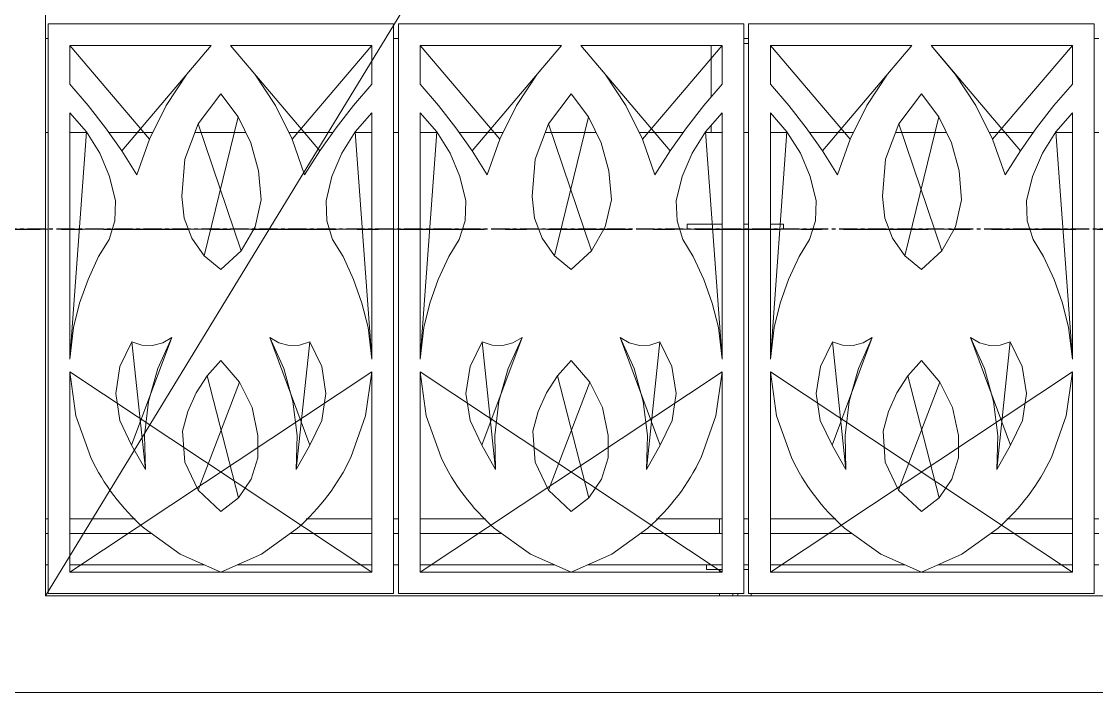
# Model space of a CAD drawing. Header units: millimetres. Extents: x -153298 to 620751, y -313239 to 250031.
# Drawn here: x 46608 to 48833, y 25366 to 26756 of the extents above; entities that cross this region are included whole.
import ezdxf

# ---------------------------------------------------------------- set-up
doc = ezdxf.new("R2010")
doc.units = ezdxf.units.MM
for name, pattern in [('CENTER', [2, 1.25, -0.25, 0.25, -0.25]), ('TA_GL_000.70000', [1.925, 0.7, -0.175, 0.175, -0.175, 0.7]), ('XKITLINE00', [0])]:
    doc.linetypes.add(name, pattern=pattern)
for name, color, linetype in [('000 - 0_SYM_DWG_GRIDLINE_MAIN_COLOR_251', 251, 'Continuous'), ('000 - EXISTING_BUILDING_MAIN_COLOR_251', 251, 'Continuous'), ('000 - EXISTING_BUILDING_MAIN_COLOR_3', 3, 'Continuous'), ('000 - GRID', 251, 'CENTER')]:
    doc.layers.add(name, color=color, linetype=linetype)
doc.layers.add('Part', color=2, linetype='Continuous', lineweight=0)
doc.styles.add('TA', font='', dxfattribs={"height": 4.5})
doc.styles.get('TA').set_extended_font_data('Cordia New')

# ---------------------------------------------------------------- blocks, each defined once
blk = doc.blocks.new('*A13041267')
at = {"layer": 'Part', "linetype": 'XKITLINE00', "lineweight": 0}
for p, q in [((424.457912, 10.42254), (424.497911, 10.42254)), ((424.857919, 10.42254), (425.139185, 10.42254)), ((425.504635, 10.42254), (426.23285, 10.42254)), ((426.929858, 10.42254), (427.771649, 10.42254)), ((428.482964, 10.42254), (429.211179, 10.42254)), ((429.576629, 10.42254), (429.857895, 10.42254)), ((430.217911, 10.42254), (430.297911, 10.42254)), ((430.657919, 10.42254), (430.939185, 10.42254)), ((431.304635, 10.42254), (432.03285, 10.42254)), ((432.729858, 10.42254), (433.571649, 10.42254)), ((434.282964, 10.42254), (435.011179, 10.42254)), ((435.376629, 10.42254), (435.657895, 10.42254)), ((436.017911, 10.42254), (436.097911, 10.42254)), ((436.457919, 10.42254), (436.739185, 10.42254)), ((437.104635, 10.42254), (437.83285, 10.42254)), ((438.529858, 10.42254), (439.371649, 10.42254)), ((440.082964, 10.42254), (440.811179, 10.42254)), ((441.176629, 10.42254), (441.457895, 10.42254)), ((441.817911, 10.42254), (441.897911, 10.42254)), ((424.457912, 8.82254), (424.497911, 8.82254)), ((424.857919, 8.82254), (425.561046, 8.82254)), ((426.821795, 8.82254), (427.90225, 8.82254)), ((429.154768, 8.82254), (429.857895, 8.82254)), ((430.217911, 8.82254), (430.297911, 8.82254)), ((430.657919, 8.82254), (431.361046, 8.82254)), ((432.621795, 8.82254), (433.70225, 8.82254)), ((434.954768, 8.82254), (435.657895, 8.82254)), ((436.017911, 8.82254), (436.097911, 8.82254)), ((436.457919, 8.82254), (437.161046, 8.82254)), ((438.421795, 8.82254), (439.50225, 8.82254)), ((440.754768, 8.82254), (441.457895, 8.82254)), ((441.817911, 8.82254), (441.897911, 8.82254))]:
    blk.add_line(p, q, dxfattribs=at)
blk = doc.blocks.new('*A13051268')
at = {"layer": 'Part', "linetype": 'XKITLINE00', "lineweight": 0}
for p, q in [((424.457912, 8.822545), (424.497911, 8.822545)), ((424.857919, 8.822545), (425.561047, 8.822545)), ((426.821793, 8.822545), (427.902253, 8.822545)), ((429.154767, 8.822545), (429.857895, 8.822545)), ((430.217911, 8.822545), (430.297911, 8.822545)), ((430.657919, 8.822545), (431.361047, 8.822545)), ((432.621793, 8.822545), (433.702253, 8.822545)), ((434.954767, 8.822545), (435.657895, 8.822545)), ((436.017911, 8.822545), (436.097911, 8.822545)), ((436.457919, 8.822545), (437.161047, 8.822545)), ((438.421793, 8.822545), (439.502253, 8.822545)), ((440.754767, 8.822545), (441.457895, 8.822545)), ((441.817911, 8.822545), (441.897911, 8.822545)), ((424.457912, 4.022545), (424.497911, 4.022545)), ((424.857919, 4.022545), (425.941614, 4.022545)), ((428.7742, 4.022545), (429.857895, 4.022545)), ((430.217911, 4.022545), (430.297911, 4.022545)), ((430.657919, 4.022545), (431.741614, 4.022545)), ((434.5742, 4.022545), (435.657895, 4.022545)), ((436.017911, 4.022545), (436.097911, 4.022545)), ((436.457919, 4.022545), (437.541614, 4.022545)), ((440.3742, 4.022545), (441.457895, 4.022545)), ((441.817911, 4.022545), (441.897911, 4.022545))]:
    blk.add_line(p, q, dxfattribs=at)
blk = doc.blocks.new('*A17691722')
at = {"layer": '000 - EXISTING_BUILDING_MAIN_COLOR_3', "linetype": 'XKITLINE00', "lineweight": 0}
for p, q in [((447.657912, 40.822545), (424.457912, 2.742546)), ((424.457912, 40.822545), (424.457912, 2.742546)), ((424.457912, 2.742546), (447.657912, 2.742546)), ((398.857909, 1.142546), (521.257903, 1.142546))]:
    blk.add_line(p, q, dxfattribs=at)
blk = doc.blocks.new('*A17701723')
at = {"layer": 'Part', "linetype": 'XKITLINE00', "lineweight": 0}
for p, q in [((424.457912, 11.978517), (424.497911, 11.978517)), ((430.217911, 11.978517), (430.297911, 11.978517)), ((436.017911, 11.978517), (436.097911, 11.978517)), ((441.817911, 11.978517), (441.897911, 11.978517))]:
    blk.add_line(p, q, dxfattribs=at)
blk = doc.blocks.new('*A17741727')
at = {"layer": 'Part', "linetype": 'XKITLINE00', "lineweight": 0}
for p, q in [((424.457912, 3.778517), (424.497911, 3.778517)), ((424.857919, 3.778517), (426.208691, 3.778517)), ((428.507123, 3.778517), (429.857895, 3.778517)), ((430.217911, 3.778517), (430.297911, 3.778517)), ((430.657919, 3.778517), (432.008691, 3.778517)), ((434.307123, 3.778517), (435.657895, 3.778517)), ((436.017911, 3.778517), (436.097911, 3.778517)), ((436.457919, 3.778517), (437.808691, 3.778517)), ((440.107123, 3.778517), (441.457895, 3.778517)), ((441.817911, 3.778517), (441.897911, 3.778517)), ((424.457912, 3.258517), (424.497911, 3.258517)), ((424.857919, 3.258517), (427.087711, 3.258517)), ((427.628117, 3.258517), (429.857895, 3.258517)), ((430.217911, 3.258517), (430.297911, 3.258517)), ((430.657919, 3.258517), (432.887711, 3.258517)), ((433.428117, 3.258517), (435.657895, 3.258517)), ((436.017911, 3.258517), (436.097911, 3.258517)), ((436.457919, 3.258517), (438.687711, 3.258517)), ((439.228117, 3.258517), (441.457895, 3.258517)), ((441.817911, 3.258517), (441.897911, 3.258517))]:
    blk.add_line(p, q, dxfattribs=at)
blk = doc.blocks.new('*A18161765')
at = {"layer": 'Part', "linetype": 'XKITLINE00', "lineweight": 0}
for p, q in [((435.397855, 3.258517), (435.397855, 3.178517)), ((435.397855, 3.178517), (435.657895, 3.178517)), ((436.017911, 3.178517), (436.097911, 3.178517))]:
    blk.add_line(p, q, dxfattribs=at)
blk = doc.blocks.new('*A18271776')
at = {"layer": 'Part', "linetype": 'XKITLINE00', "lineweight": 0}
blk.add_line((424.457912, 8.822545), (424.497888, 8.822545), dxfattribs=at)
blk = doc.blocks.new('*A18291778')
at = {"layer": '000 - EXISTING_BUILDING_MAIN_COLOR_251', "linetype": 'XKITLINE00', "lineweight": 0}
for p, q in [((424.497911, 2.782517), (424.497911, 12.222517)), ((424.497911, 12.222517), (430.217911, 12.222517)), ((430.217911, 12.222517), (430.217911, 2.782517)), ((430.297911, 2.782517), (430.297911, 12.222517)), ((430.297911, 12.222517), (436.017911, 12.222517)), ((436.017911, 12.222517), (436.017911, 2.782517)), ((441.817911, 12.222517), (436.097911, 12.222517)), ((436.097911, 12.222517), (436.097911, 2.782517)), ((441.817911, 2.782517), (441.817911, 12.222517)), ((424.857919, 11.862523), (427.197671, 11.863195)), ((424.857919, 11.862523), (426.177312, 10.310619)), ((424.857919, 11.225377), (424.857919, 11.862523)), ((427.197671, 11.863195), (425.718825, 10.118561)), ((427.197671, 11.863195), (426.795711, 11.38812)), ((427.518143, 11.863195), (428.996989, 10.118561)), ((427.920103, 11.38812), (427.518143, 11.863195)), ((427.518143, 11.863195), (429.857895, 11.862523)), ((429.857895, 11.862523), (428.538502, 10.310619)), ((429.857895, 11.862523), (429.857895, 11.225377)), ((430.657919, 11.862523), (432.997671, 11.863195)), ((430.657919, 11.862523), (431.977312, 10.310619)), ((430.657919, 11.225377), (430.657919, 11.862523)), ((432.997671, 11.863195), (431.518825, 10.118561)), ((432.997671, 11.863195), (432.595711, 11.38812)), ((433.318143, 11.863195), (434.796989, 10.118561)), ((433.720103, 11.38812), (433.318143, 11.863195)), ((433.318143, 11.863195), (435.657895, 11.862523)), ((435.657895, 11.862523), (434.338502, 10.310619)), ((435.657895, 11.862523), (435.657895, 11.225377)), ((436.457919, 11.862523), (438.797671, 11.863195)), ((436.457919, 11.862523), (437.777312, 10.310619)), ((436.457919, 11.225377), (436.457919, 11.862523)), ((438.797671, 11.863195), (437.318825, 10.118561)), ((438.797671, 11.863195), (438.395711, 11.38812)), ((439.118143, 11.863195), (440.596989, 10.118561)), ((439.520103, 11.38812), (439.118143, 11.863195)), ((439.118143, 11.863195), (441.457895, 11.862523)), ((441.457895, 11.862523), (440.138502, 10.310619)), ((441.457895, 11.862523), (441.457895, 11.225377)), ((425.162219, 10.87014), (424.857919, 11.225377)), ((426.795711, 11.38812), (426.453931, 10.868068)), ((428.261883, 10.868068), (427.920103, 11.38812)), ((429.553595, 10.87014), (429.857895, 11.225377)), ((430.962219, 10.87014), (430.657919, 11.225377)), ((432.595711, 11.38812), (432.253931, 10.868068)), ((434.061883, 10.868068), (433.720103, 11.38812)), ((435.353595, 10.87014), (435.657895, 11.225377)), ((436.762219, 10.87014), (436.457919, 11.225377)), ((438.395711, 11.38812), (438.053931, 10.868068)), ((439.861883, 10.868068), (439.520103, 11.38812)), ((441.153595, 10.87014), (441.457895, 11.225377)), ((426.984028, 10.566175), (427.357895, 11.065694)), ((427.357895, 11.065694), (427.644908, 10.681065)), ((432.784028, 10.566175), (433.157895, 11.065694)), ((433.157895, 11.065694), (433.444908, 10.681065)), ((438.584028, 10.566175), (438.957895, 11.065694)), ((438.957895, 11.065694), (439.244908, 10.681065)), ((425.449402, 10.500927), (425.162219, 10.87014)), ((426.453931, 10.868068), (426.177312, 10.310619)), ((428.538502, 10.310619), (428.261883, 10.868068)), ((429.553595, 10.87014), (429.266412, 10.500927)), ((431.249402, 10.500927), (430.962219, 10.87014)), ((432.253931, 10.868068), (431.977312, 10.310619)), ((434.338502, 10.310619), (434.061883, 10.868068)), ((435.353595, 10.87014), (435.066412, 10.500927)), ((437.049402, 10.500927), (436.762219, 10.87014)), ((438.053931, 10.868068), (437.777312, 10.310619)), ((440.138502, 10.310619), (439.861883, 10.868068)), ((441.153595, 10.87014), (440.866412, 10.500927)), ((424.857919, 10.746434), (424.857919, 6.666434)), ((425.132936, 10.432518), (424.857919, 10.746434)), ((427.644908, 10.681065), (427.084853, 8.381446)), ((427.644908, 10.681065), (427.856162, 10.250151)), ((429.582878, 10.432518), (429.857895, 10.746434)), ((429.857895, 10.746434), (429.857895, 6.666434)), ((430.657919, 10.746434), (430.657919, 6.666434)), ((430.932936, 10.432518), (430.657919, 10.746434)), ((433.444908, 10.681065), (432.884853, 8.381446)), ((433.444908, 10.681065), (433.656162, 10.250151)), ((435.382878, 10.432518), (435.657895, 10.746434)), ((435.657895, 10.746434), (435.657895, 6.666434)), ((436.457919, 10.746434), (436.457919, 6.666434)), ((436.732936, 10.432518), (436.457919, 10.746434)), ((439.244908, 10.681065), (438.684853, 8.381446)), ((439.244908, 10.681065), (439.456162, 10.250151)), ((441.182878, 10.432518), (441.457895, 10.746434)), ((441.457895, 6.666434), (441.457895, 10.746434)), ((426.763857, 9.982377), (426.984028, 10.566175)), ((426.984028, 10.566175), (427.695296, 8.463653)), ((432.563857, 9.982377), (432.784028, 10.566175)), ((432.784028, 10.566175), (433.495296, 8.463653)), ((438.363857, 9.982377), (438.584028, 10.566175)), ((438.584028, 10.566175), (439.295296, 8.463653)), ((425.132936, 10.432518), (424.857919, 6.666434)), ((425.132936, 10.432518), (425.354443, 10.078805)), ((425.718825, 10.118561), (425.449402, 10.500927)), ((429.266412, 10.500927), (428.996989, 10.118561)), ((429.361371, 10.078805), (429.582878, 10.432518)), ((429.582878, 10.432518), (429.857895, 6.666434)), ((430.932936, 10.432518), (430.657919, 6.666434)), ((430.932936, 10.432518), (431.154443, 10.078805)), ((431.518825, 10.118561), (431.249402, 10.500927)), ((435.066412, 10.500927), (434.796989, 10.118561)), ((435.161371, 10.078805), (435.382878, 10.432518)), ((435.382878, 10.432518), (435.657895, 6.666434)), ((436.457919, 6.666434), (436.732936, 10.432518)), ((436.732936, 10.432518), (436.954443, 10.078805)), ((437.318825, 10.118561), (437.049402, 10.500927)), ((440.866412, 10.500927), (440.596989, 10.118561)), ((440.961371, 10.078805), (441.182878, 10.432518)), ((441.182878, 10.432518), (441.457895, 6.666434)), ((426.177312, 10.310619), (425.969888, 9.723897)), ((427.856162, 10.250151), (427.984427, 9.787697)), ((428.745926, 9.723897), (428.538502, 10.310619)), ((431.977312, 10.310619), (431.769888, 9.723897)), ((433.656162, 10.250151), (433.784427, 9.787697)), ((434.545926, 9.723897), (434.338502, 10.310619)), ((437.777312, 10.310619), (437.569888, 9.723897)), ((439.456162, 10.250151), (439.584427, 9.787697)), ((440.345926, 9.723897), (440.138502, 10.310619)), ((425.354443, 10.078805), (425.516785, 9.694328)), ((425.969888, 9.723897), (425.718825, 10.118561)), ((426.714758, 9.360376), (426.763857, 9.982377)), ((428.996989, 10.118561), (428.745926, 9.723897)), ((429.199029, 9.694328), (429.361371, 10.078805)), ((431.154443, 10.078805), (431.316785, 9.694328)), ((431.769888, 9.723897), (431.518825, 10.118561)), ((432.514758, 9.360376), (432.563857, 9.982377)), ((434.796989, 10.118561), (434.545926, 9.723897)), ((434.999029, 9.694328), (435.161371, 10.078805)), ((436.954443, 10.078805), (437.116785, 9.694328)), ((437.569888, 9.723897), (437.318825, 10.118561)), ((438.314758, 9.360376), (438.363857, 9.982377)), ((440.596989, 10.118561), (440.345926, 9.723897)), ((440.799029, 9.694328), (440.961371, 10.078805)), ((425.615815, 9.288901), (425.516785, 9.694328)), ((428.025313, 9.309529), (427.984427, 9.787697)), ((429.099998, 9.288901), (429.199029, 9.694328)), ((431.415815, 9.288901), (431.316785, 9.694328)), ((433.825313, 9.309529), (433.784427, 9.787697)), ((434.899998, 9.288901), (434.999029, 9.694328)), ((437.215815, 9.288901), (437.116785, 9.694328)), ((439.625313, 9.309529), (439.584427, 9.787697)), ((440.699998, 9.288901), (440.799029, 9.694328)), ((425.615815, 9.288901), (425.603508, 8.961042)), ((426.752504, 9.005819), (426.714758, 9.360376)), ((428.025313, 9.309529), (427.924698, 8.861468)), ((429.112306, 8.961042), (429.099998, 9.288901)), ((431.415815, 9.288901), (431.403508, 8.961042)), ((432.552504, 9.005819), (432.514758, 9.360376)), ((433.825313, 9.309529), (433.724698, 8.861468)), ((434.912306, 8.961042), (434.899998, 9.288901)), ((437.215815, 9.288901), (437.203508, 8.961042)), ((438.352504, 9.005819), (438.314758, 9.360376)), ((439.625313, 9.309529), (439.524698, 8.861468)), ((440.712306, 8.961042), (440.699998, 9.288901)), ((425.603508, 8.961042), (425.50734, 8.647363)), ((426.878596, 8.672297), (426.752504, 9.005819)), ((429.208474, 8.647363), (429.112306, 8.961042)), ((431.403508, 8.961042), (431.30734, 8.647363)), ((432.678596, 8.672297), (432.552504, 9.005819)), ((435.008474, 8.647363), (434.912306, 8.961042)), ((437.203508, 8.961042), (437.10734, 8.647363)), ((438.478596, 8.672297), (438.352504, 9.005819)), ((440.808474, 8.647363), (440.712306, 8.961042)), ((427.924698, 8.861468), (427.695296, 8.463653)), ((433.724698, 8.861468), (433.495296, 8.463653)), ((439.524698, 8.861468), (439.295296, 8.463653)), ((425.333773, 8.368944), (425.50734, 8.647363)), ((427.084853, 8.381446), (426.878596, 8.672297)), ((429.382041, 8.368944), (429.208474, 8.647363)), ((431.133773, 8.368944), (431.30734, 8.647363)), ((432.884853, 8.381446), (432.678596, 8.672297)), ((435.182041, 8.368944), (435.008474, 8.647363)), ((436.933773, 8.368944), (437.10734, 8.647363)), ((438.684853, 8.381446), (438.478596, 8.672297)), ((440.982041, 8.368944), (440.808474, 8.647363)), ((425.333773, 8.368944), (425.159609, 7.988841)), ((427.357895, 8.152135), (427.084853, 8.381446)), ((427.695296, 8.463653), (427.357895, 8.152135)), ((429.556205, 7.988841), (429.382041, 8.368944)), ((431.133773, 8.368944), (430.959609, 7.988841)), ((433.157895, 8.152135), (432.884853, 8.381446)), ((433.495296, 8.463653), (433.157895, 8.152135)), ((435.356205, 7.988841), (435.182041, 8.368944)), ((436.933773, 8.368944), (436.759609, 7.988841)), ((438.957895, 8.152135), (438.684853, 8.381446)), ((439.295296, 8.463653), (438.957895, 8.152135)), ((441.156205, 7.988841), (440.982041, 8.368944)), ((425.159609, 7.988841), (425.021038, 7.594367)), ((429.694776, 7.594367), (429.556205, 7.988841)), ((430.959609, 7.988841), (430.821038, 7.594367)), ((435.494776, 7.594367), (435.356205, 7.988841)), ((436.759609, 7.988841), (436.621038, 7.594367)), ((441.294776, 7.594367), (441.156205, 7.988841)), ((425.021038, 7.594367), (424.919228, 7.188848)), ((429.796585, 7.188848), (429.694776, 7.594367)), ((430.821038, 7.594367), (430.719228, 7.188848)), ((435.596585, 7.188848), (435.494776, 7.594367)), ((436.621038, 7.594367), (436.519228, 7.188848)), ((441.396585, 7.188848), (441.294776, 7.594367)), ((424.919228, 7.188848), (424.857919, 6.666434)), ((429.857895, 6.666434), (429.796585, 7.188848)), ((430.719228, 7.188848), (430.657919, 6.666434)), ((435.657895, 6.666434), (435.596585, 7.188848)), ((436.519228, 7.188848), (436.457919, 6.666434)), ((441.457895, 6.666434), (441.396585, 7.188848)), ((425.687051, 6.545111), (425.886307, 6.951741)), ((426.545884, 7.025792), (425.881119, 5.241918)), ((425.886307, 6.951741), (426.108994, 4.836827)), ((425.886307, 6.951741), (426.05231, 6.89699)), ((426.545884, 7.025792), (426.31483, 6.509249)), ((426.396155, 6.935593), (426.545884, 7.025792)), ((428.16993, 7.025792), (428.834695, 5.241918)), ((428.400984, 6.509249), (428.16993, 7.025792)), ((428.16993, 7.025792), (428.319659, 6.935593)), ((428.829507, 6.951741), (428.60682, 4.836827)), ((428.663504, 6.89699), (428.829507, 6.951741)), ((428.829507, 6.951741), (429.028763, 6.545111)), ((431.487051, 6.545111), (431.686307, 6.951741)), ((432.345884, 7.025792), (431.681119, 5.241918)), ((431.686307, 6.951741), (431.908994, 4.836827)), ((431.686307, 6.951741), (431.85231, 6.89699)), ((432.345884, 7.025792), (432.11483, 6.509249)), ((432.196155, 6.935593), (432.345884, 7.025792)), ((433.96993, 7.025792), (434.634695, 5.241918)), ((434.200984, 6.509249), (433.96993, 7.025792)), ((433.96993, 7.025792), (434.119659, 6.935593)), ((434.629507, 6.951741), (434.40682, 4.836827)), ((434.463504, 6.89699), (434.629507, 6.951741)), ((434.629507, 6.951741), (434.828763, 6.545111)), ((437.287051, 6.545111), (437.486307, 6.951741)), ((438.145884, 7.025792), (437.481119, 5.241918)), ((437.486307, 6.951741), (437.708994, 4.836827)), ((437.486307, 6.951741), (437.65231, 6.89699)), ((438.145884, 7.025792), (437.91483, 6.509249)), ((437.996155, 6.935593), (438.145884, 7.025792)), ((439.76993, 7.025792), (440.434695, 5.241918)), ((440.000984, 6.509249), (439.76993, 7.025792)), ((439.76993, 7.025792), (439.919659, 6.935593)), ((440.429507, 6.951741), (440.20682, 4.836827)), ((440.263504, 6.89699), (440.429507, 6.951741)), ((440.429507, 6.951741), (440.628763, 6.545111)), ((426.05231, 6.89699), (426.22702, 6.891456)), ((426.22702, 6.891456), (426.396155, 6.935593)), ((428.319659, 6.935593), (428.488793, 6.891456)), ((428.488793, 6.891456), (428.663504, 6.89699)), ((431.85231, 6.89699), (432.02702, 6.891456)), ((432.02702, 6.891456), (432.196155, 6.935593)), ((434.119659, 6.935593), (434.288793, 6.891456)), ((434.288793, 6.891456), (434.463504, 6.89699)), ((437.65231, 6.89699), (437.82702, 6.891456)), ((437.82702, 6.891456), (437.996155, 6.935593)), ((439.919659, 6.935593), (440.088793, 6.891456)), ((440.088793, 6.891456), (440.263504, 6.89699)), ((427.132818, 6.392025), (427.357895, 6.64272)), ((427.357895, 6.64272), (427.665902, 6.28632)), ((432.932818, 6.392025), (433.157895, 6.64272)), ((433.157895, 6.64272), (433.465902, 6.28632)), ((438.732818, 6.392025), (438.957895, 6.64272)), ((438.957895, 6.64272), (439.265902, 6.28632)), ((424.857919, 6.458957), (429.857895, 3.138387)), ((429.857895, 6.458957), (424.857919, 3.138387)), ((424.857919, 3.138387), (424.857919, 6.458957)), ((424.857919, 6.458957), (424.959356, 5.729821)), ((425.617637, 6.097637), (425.687051, 6.545111)), ((426.31483, 6.509249), (426.163059, 5.964118)), ((428.552755, 5.964118), (428.400984, 6.509249)), ((429.028763, 6.545111), (429.098177, 6.097637)), ((429.756458, 5.729821), (429.857895, 6.458957)), ((429.857895, 6.458957), (429.857895, 3.138387)), ((430.657919, 6.458957), (435.657895, 3.138387)), ((435.657895, 6.458957), (430.657919, 3.138387)), ((430.657919, 3.138387), (430.657919, 6.458957)), ((430.657919, 6.458957), (430.759356, 5.729821)), ((431.417637, 6.097637), (431.487051, 6.545111)), ((432.11483, 6.509249), (431.963059, 5.964118)), ((434.352755, 5.964118), (434.200984, 6.509249)), ((434.828763, 6.545111), (434.898177, 6.097637)), ((435.556458, 5.729821), (435.657895, 6.458957)), ((435.657895, 6.458957), (435.657895, 3.138387)), ((436.457919, 6.458957), (441.457895, 3.138387)), ((441.457895, 6.458957), (436.457919, 3.138387)), ((436.457919, 3.138387), (436.457919, 6.458957)), ((436.457919, 6.458957), (436.559356, 5.729821)), ((437.217637, 6.097637), (437.287051, 6.545111)), ((437.91483, 6.509249), (437.763059, 5.964118)), ((440.152755, 5.964118), (440.000984, 6.509249)), ((440.628763, 6.545111), (440.698177, 6.097637)), ((441.356458, 5.729821), (441.457895, 6.458957)), ((441.457895, 6.458957), (441.457895, 3.138387)), ((426.94957, 6.10931), (427.132818, 6.392025)), ((427.665902, 6.28632), (426.982075, 4.494752)), ((427.132818, 6.392025), (427.651025, 4.370287)), ((427.665902, 6.28632), (427.87561, 5.864524)), ((432.74957, 6.10931), (432.932818, 6.392025)), ((433.465902, 6.28632), (432.782075, 4.494752)), ((432.932818, 6.392025), (433.451025, 4.370287)), ((433.465902, 6.28632), (433.67561, 5.864524)), ((438.54957, 6.10931), (438.732818, 6.392025)), ((439.265902, 6.28632), (438.582075, 4.494752)), ((438.732818, 6.392025), (439.251025, 4.370287)), ((439.265902, 6.28632), (439.47561, 5.864524)), ((425.684335, 5.64975), (425.617637, 6.097637)), ((426.812631, 5.801487), (426.94957, 6.10931)), ((429.098177, 6.097637), (429.031479, 5.64975)), ((431.484335, 5.64975), (431.417637, 6.097637)), ((432.612631, 5.801487), (432.74957, 6.10931)), ((434.898177, 6.097637), (434.831479, 5.64975)), ((437.284335, 5.64975), (437.217637, 6.097637)), ((438.412631, 5.801487), (438.54957, 6.10931)), ((440.698177, 6.097637), (440.631479, 5.64975)), ((426.163059, 5.964118), (426.093936, 5.402491)), ((428.621878, 5.402491), (428.552755, 5.964118)), ((431.963059, 5.964118), (431.893936, 5.402491)), ((434.421878, 5.402491), (434.352755, 5.964118)), ((437.763059, 5.964118), (437.693936, 5.402491)), ((440.221878, 5.402491), (440.152755, 5.964118)), ((424.959356, 5.729821), (425.205602, 5.03607)), ((426.725347, 5.476081), (426.812631, 5.801487)), ((427.87561, 5.864524), (427.973846, 5.40383)), ((429.510212, 5.03607), (429.756458, 5.729821)), ((430.759356, 5.729821), (431.005602, 5.03607)), ((432.525347, 5.476081), (432.612631, 5.801487)), ((433.67561, 5.864524), (433.773846, 5.40383)), ((435.310212, 5.03607), (435.556458, 5.729821)), ((436.559356, 5.729821), (436.805602, 5.03607)), ((438.325347, 5.476081), (438.412631, 5.801487)), ((439.47561, 5.864524), (439.573846, 5.40383)), ((441.110212, 5.03607), (441.356458, 5.729821)), ((425.881119, 5.241918), (425.684335, 5.64975)), ((429.031479, 5.64975), (428.834695, 5.241918)), ((431.681119, 5.241918), (431.484335, 5.64975)), ((434.831479, 5.64975), (434.634695, 5.241918)), ((437.481119, 5.241918), (437.284335, 5.64975)), ((440.631479, 5.64975), (440.434695, 5.241918)), ((426.093936, 5.402491), (426.108994, 4.836827)), ((426.761087, 4.961185), (426.725347, 5.476081)), ((427.97361, 5.031665), (427.973846, 5.40383)), ((428.60682, 4.836827), (428.621878, 5.402491)), ((431.893936, 5.402491), (431.908994, 4.836827)), ((432.561087, 4.961185), (432.525347, 5.476081)), ((433.77361, 5.031665), (433.773846, 5.40383)), ((434.40682, 4.836827), (434.421878, 5.402491)), ((437.693936, 5.402491), (437.708994, 4.836827)), ((438.361087, 4.961185), (438.325347, 5.476081)), ((439.57361, 5.031665), (439.573846, 5.40383)), ((440.20682, 4.836827), (440.221878, 5.402491)), ((426.108994, 4.836827), (425.881119, 5.241918)), ((428.834695, 5.241918), (428.60682, 4.836827)), ((431.908994, 4.836827), (431.681119, 5.241918)), ((434.634695, 5.241918), (434.40682, 4.836827)), ((437.708994, 4.836827), (437.481119, 5.241918)), ((440.434695, 5.241918), (440.20682, 4.836827)), ((427.97361, 5.031665), (427.862653, 4.676425)), ((433.77361, 5.031665), (433.662653, 4.676425)), ((439.57361, 5.031665), (439.462653, 4.676425)), ((426.982075, 4.494752), (426.761087, 4.961185)), ((432.782075, 4.494752), (432.561087, 4.961185)), ((438.582075, 4.494752), (438.361087, 4.961185)), ((427.862653, 4.676425), (427.651025, 4.370287)), ((433.662653, 4.676425), (433.451025, 4.370287)), ((439.462653, 4.676425), (439.251025, 4.370287)), ((427.357895, 4.140981), (426.982075, 4.494752)), ((433.157895, 4.140981), (432.782075, 4.494752)), ((438.957895, 4.140981), (438.582075, 4.494752)), ((427.651025, 4.370287), (427.357895, 4.140981)), ((433.451025, 4.370287), (433.157895, 4.140981)), ((439.251025, 4.370287), (438.957895, 4.140981)), ((426.086609, 3.865891), (426.685244, 3.437448)), ((428.03057, 3.437448), (428.629205, 3.865891)), ((431.886609, 3.865891), (432.485244, 3.437448)), ((433.83057, 3.437448), (434.429205, 3.865891)), ((437.686609, 3.865891), (438.285244, 3.437448)), ((439.63057, 3.437448), (440.229205, 3.865891)), ((426.685244, 3.437448), (427.357919, 3.138387)), ((427.357919, 3.138387), (428.03057, 3.437448)), ((432.485244, 3.437448), (433.157919, 3.138387)), ((433.157919, 3.138387), (433.83057, 3.437448)), ((438.285244, 3.437448), (438.957919, 3.138387)), ((438.957919, 3.138387), (439.63057, 3.437448)), ((429.857895, 3.138387), (424.857919, 3.138387)), ((435.657895, 3.138387), (430.657919, 3.138387)), ((441.457895, 3.138387), (436.457919, 3.138387)), ((430.217911, 2.782517), (424.497911, 2.782517)), ((436.017911, 2.782517), (430.297911, 2.782517)), ((436.097911, 2.782517), (441.817911, 2.782517))]:
    blk.add_line(p, q, dxfattribs=at)
for centre, start, end in [((428.490858, 6.592746), 205.353329, 228.597597), ((426.224956, 6.592746), 311.402403, 334.646671), ((434.290858, 6.592746), 205.353329, 228.597597), ((432.024956, 6.592746), 311.402403, 334.646671), ((440.090858, 6.592746), 205.353329, 228.597597), ((437.824956, 6.592746), 311.402403, 334.646671)]:
    blk.add_arc(centre, 3.635402, start, end, dxfattribs=at)
blk = doc.blocks.new('*A18481797')
at = {"layer": 'Part', "linetype": 'XKITLINE00', "lineweight": 0}
for p, q in [((435.477855, 36.202535), (435.477855, 36.742545)), ((435.477855, 31.698387), (435.477855, 34.068372)), ((435.477855, 30.0552), (435.477855, 30.902575)), ((435.477855, 26.682535), (435.477855, 29.580929)), ((435.477855, 22.178387), (435.477855, 24.548372)), ((435.477855, 20.5352), (435.477855, 21.382575)), ((435.477855, 17.162535), (435.477855, 20.060929)), ((435.477855, 12.658387), (435.477855, 15.028372)), ((435.477855, 11.0152), (435.477855, 11.862575)), ((435.477855, 10.42254), (435.477855, 10.540929))]:
    blk.add_line(p, q, dxfattribs=at)
blk = doc.blocks.new('*A18501799')
at = {"layer": 'Part', "linetype": 'XKITLINE00', "lineweight": 0}
for p, q in [((435.0778, 8.902545), (435.657895, 8.902545)), ((435.0778, 8.822545), (435.0778, 8.902545)), ((436.017911, 8.902545), (436.097911, 8.902545)), ((436.457919, 8.902545), (436.6778, 8.902545)), ((436.6778, 8.822545), (436.6778, 8.902545)), ((435.0778, 8.822545), (435.657895, 8.822545)), ((436.017911, 8.822545), (436.097911, 8.822545)), ((436.457919, 8.822545), (436.6778, 8.822545))]:
    blk.add_line(p, q, dxfattribs=at)
blk = doc.blocks.new('*A18511800')
at = {"layer": 'Part', "linetype": 'XKITLINE00', "lineweight": 0}
blk.add_line((436.017911, 11.898517), (436.097911, 11.898517), dxfattribs=at)
blk = doc.blocks.new('*A18711820')
at = {"layer": 'Part', "linetype": 'XKITLINE00', "lineweight": 0}
for p, q in [((435.617855, 3.778517), (435.617855, 4.022545)), ((435.617855, 3.138387), (435.617855, 3.178517)), ((435.617855, 2.742546), (435.617855, 2.782517)), ((436.137855, 2.742546), (436.137855, 2.782517))]:
    blk.add_line(p, q, dxfattribs=at)
blk = doc.blocks.new('*A18721821')
at = {"layer": 'Part', "linetype": 'XKITLINE00', "lineweight": 0}
for p, q in [((435.837855, 2.742546), (435.837855, 2.782517)), ((435.917855, 2.742546), (435.917855, 2.782517))]:
    blk.add_line(p, q, dxfattribs=at)
blk = doc.blocks.new('*U6394')
at = {"layer": '000 - 0_SYM_DWG_GRIDLINE_MAIN_COLOR_251', "color": 0, "linetype": 'ByBlock', "ltscale": 5}
blk.add_line((20, 0), (-651.806, 0), dxfattribs=at)
at = {"style": 'TA', "flags": 1}
blk.add_attdef('LOCATION', (6, -6), '', height=4.5, rotation=270, dxfattribs=at)
blk = doc.blocks.new('W-1-PP19-ST-ENT1-1_20260610-094632_ELEVATION_1_DIMS')
at = {"layer": '000 - GRID', "linetype": 'TA_GL_000.70000', "xscale": 50.00000000000004, "yscale": 50.00000000000004, "zscale": 50.00000000000004, "rotation": 180}
blk.add_blockref('*U6394', (-2830, 109750), dxfattribs=at)

msp = doc.modelspace()

# ---------------------------------------------------------------- linework, layer by layer
at = {"color": 1, "linetype": 'CENTER', "ltscale": 30}
msp.add_line((59557.5016, 26325.8988), (24877.4489, 26325.8988), dxfattribs=at)

# ---------------------------------------------------------------- block references
at = {"color": 6}
msp.add_blockref('W-1-PP19-ST-ENT1-1_20260610-094632_ELEVATION_1_DIMS', (32232.7713, -83424.1012), dxfattribs=at)
at = {"lineweight": 0, "xscale": 125, "yscale": 125, "zscale": 125}
for name in ['*A17691722', '*A18291778', '*A18271776', '*A18481797', '*A17701723', '*A18511800', '*A13041267', '*A13051268', '*A18501799', '*A18711820', '*A17741727', '*A18161765', '*A18721821']:
    msp.add_blockref(name, (-6399.4671, 25223.0807), dxfattribs=at)

doc.saveas('drawing.dxf')
